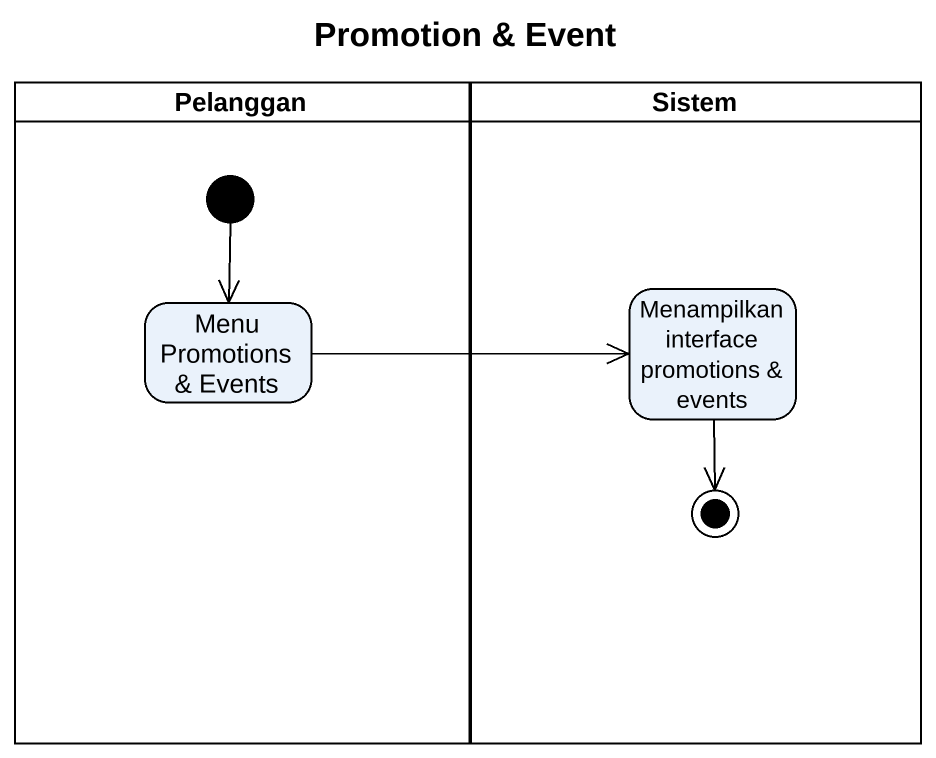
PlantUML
@startuml
title Promotion & Event
hide empty description
state Pelanggan <<partition>> {
  state "Menu Promotions & Events" as Menu_Promotions_Events
  [*] --> Menu_Promotions_Events
}
state Sistem <<partition>> {
  state "Menampilkan interface promotions & events" as Menampilkan_interface
  Menampilkan_interface --> [*]
}
Menu_Promotions_Events -right-> Menampilkan_interface
@enduml
